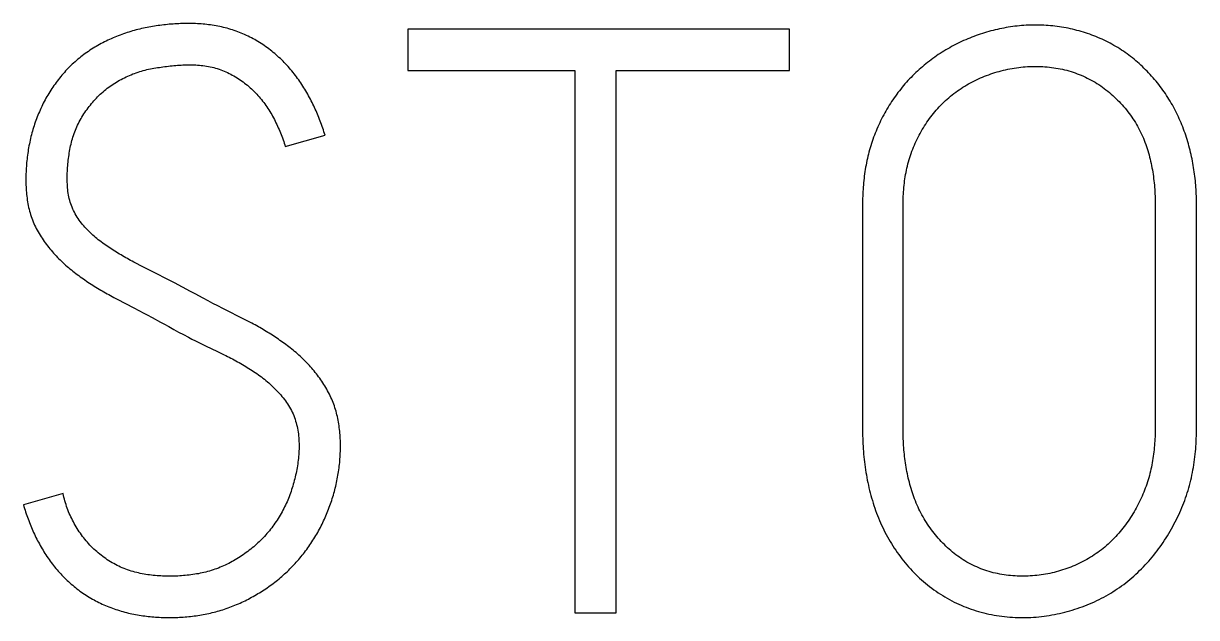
# Model space of a CAD drawing. Extents: x 0 to 420, y 0 to 297.
# Drawn here: x 125.284 to 129.298, y 200.244 to 202.278 of the extents above; entities that cross this region are included whole.
import ezdxf

# ---------------------------------------------------------------- set-up
doc = ezdxf.new("R2010")
doc.units = 0
doc.header["$LTSCALE"] = 23.1
doc.layers.add('10500_FRONT_LABELING', color=7, linetype='CONTINUOUS')

msp = doc.modelspace()

# ---------------------------------------------------------------- linework, layer by layer
at = {"layer": '10500_FRONT_LABELING', "color": 7, "linetype": 'CONTINUOUS'}
for p, q in [((126.5992, 202.2583), (126.5992, 202.1169)), ((127.9057, 202.2583), (126.5992, 202.2583)), ((127.9057, 202.1169), (127.9057, 202.2583)), ((126.5992, 202.1169), (127.1706, 202.1169)), ((127.1706, 202.1169), (127.1706, 200.2611)), ((127.3121, 200.2611), (127.3121, 202.1169)), ((127.3121, 202.1169), (127.9057, 202.1169)), ((126.1803, 201.8561), (126.3162, 201.895)), ((129.2982, 200.8936), (129.2982, 201.664)), ((128.1553, 201.6564), (128.1554, 200.8845)), ((128.2941, 200.886), (128.294, 201.6564)), ((129.1567, 201.6564), (129.1567, 200.8936)), ((125.684, 201.4497), (125.6729, 201.4554)), ((125.7452, 201.4186), (125.684, 201.4497)), ((125.7674, 201.4072), (125.7452, 201.4186)), ((125.8006, 201.3899), (125.7674, 201.4072)), ((125.8282, 201.3754), (125.8006, 201.3899)), ((125.5937, 201.3404), (125.6051, 201.3344)), ((125.8557, 201.3607), (125.8282, 201.3754)), ((125.9162, 201.3283), (125.8996, 201.3371)), ((125.6051, 201.3344), (125.6624, 201.3048)), ((125.6624, 201.3048), (125.6795, 201.2958)), ((125.6795, 201.2958), (125.6966, 201.2867)), ((125.9327, 201.3196), (125.9162, 201.3283)), ((125.9493, 201.311), (125.9327, 201.3196)), ((125.966, 201.3025), (125.9493, 201.311)), ((125.9827, 201.2941), (125.966, 201.3025)), ((125.6966, 201.2867), (125.7079, 201.2806)), ((125.7079, 201.2806), (125.7249, 201.2713)), ((126.0274, 201.2717), (125.9827, 201.2941)), ((126.0385, 201.2661), (126.0274, 201.2717)), ((126.0496, 201.2604), (126.0385, 201.2661)), ((125.7643, 201.2494), (125.7813, 201.2401)), ((125.7813, 201.2401), (125.7983, 201.2308)), ((125.7983, 201.2308), (125.8153, 201.2217)), ((125.8153, 201.2217), (125.8324, 201.2127)), ((125.8324, 201.2127), (125.8496, 201.2037)), ((125.8496, 201.2037), (125.861, 201.1978)), ((125.861, 201.1978), (125.8725, 201.192)), ((125.8725, 201.192), (125.8841, 201.1862)), ((125.8841, 201.1862), (125.8956, 201.1805)), ((125.8956, 201.1805), (125.9072, 201.1749)), ((125.9072, 201.1749), (125.948, 201.1554)), ((125.948, 201.1554), (125.9596, 201.1498)), ((125.4203, 200.6689), (125.2843, 200.63)), ((127.1706, 200.2611), (127.3121, 200.2611))]:
    msp.add_line(p, q, dxfattribs=at)
for points in [[(126.3162, 201.895), (126.3144, 201.9011), (126.3124, 201.9073), (126.3104, 201.9134), (126.3084, 201.9195), (126.3064, 201.9255), (126.3042, 201.9316), (126.3021, 201.9376), (126.2998, 201.9436), (126.2976, 201.9496), (126.2953, 201.9555), (126.2929, 201.9614), (126.2905, 201.9673), (126.288, 201.9732), (126.2854, 201.979), (126.2829, 201.9848), (126.2802, 201.9906), (126.2775, 201.9964), (126.2748, 202.0021), (126.272, 202.0078), (126.2691, 202.0135), (126.2662, 202.0191), (126.2632, 202.0248), (126.2602, 202.0304), (126.2571, 202.0359), (126.2539, 202.0414), (126.2507, 202.0469), (126.2474, 202.0524), (126.2441, 202.0579), (126.2406, 202.0633), (126.2372, 202.0686), (126.2336, 202.074), (126.23, 202.0793), (126.2263, 202.0845), (126.2225, 202.0898), (126.2187, 202.095), (126.2148, 202.1001), (126.2108, 202.1052), (126.2068, 202.1103), (126.2027, 202.1153), (126.1985, 202.1202), (126.1943, 202.1251), (126.1901, 202.1299), (126.1858, 202.1346), (126.1814, 202.1393), (126.1769, 202.1439), (126.1724, 202.1485), (126.1679, 202.153), (126.1633, 202.1574), (126.1586, 202.1618), (126.1538, 202.1661), (126.149, 202.1703), (126.1442, 202.1745), (126.1393, 202.1786), (126.1343, 202.1826), (126.1292, 202.1866), (126.1241, 202.1905), (126.1189, 202.1944), (126.1137, 202.1981), (126.1084, 202.2018), (126.103, 202.2055), (126.0976, 202.209), (126.0921, 202.2125), (126.0866, 202.2159), (126.0811, 202.2191), (126.0755, 202.2223), (126.0699, 202.2254), (126.0642, 202.2285), (126.0586, 202.2314), (126.0528, 202.2342), (126.0471, 202.237), (126.0412, 202.2396), (126.0354, 202.2422), (126.0295, 202.2446), (126.0236, 202.247), (126.0176, 202.2493), (126.0116, 202.2515), (126.0056, 202.2536), (125.9995, 202.2557), (125.9934, 202.2576), (125.9872, 202.2594), (125.981, 202.2612), (125.9748, 202.2629), (125.9685, 202.2644), (125.9622, 202.2659), (125.9559, 202.2673), (125.9495, 202.2686), (125.9432, 202.2698), (125.9368, 202.2709), (125.9305, 202.2719), (125.9241, 202.2728), (125.9178, 202.2736), (125.9114, 202.2744), (125.905, 202.2751), (125.8987, 202.2756), (125.8923, 202.2762), (125.8859, 202.2766), (125.8795, 202.277), (125.8731, 202.2773), (125.8667, 202.2775), (125.8603, 202.2776), (125.8539, 202.2777), (125.8475, 202.2778), (125.8411, 202.2778), (125.8347, 202.2777), (125.8283, 202.2775), (125.8219, 202.2773), (125.8155, 202.277), (125.8091, 202.2767), (125.8027, 202.2763), (125.7962, 202.2759), (125.7898, 202.2754), (125.7834, 202.2749), (125.777, 202.2743), (125.7706, 202.2736), (125.7642, 202.2729), (125.7578, 202.2721), (125.7514, 202.2713), (125.745, 202.2704), (125.7387, 202.2695), (125.7323, 202.2685), (125.726, 202.2675), (125.7197, 202.2664), (125.7134, 202.2652), (125.7071, 202.264), (125.7008, 202.2627), (125.6946, 202.2614), (125.6884, 202.26), (125.6821, 202.2585), (125.6759, 202.257), (125.6697, 202.2554), (125.6636, 202.2537), (125.6574, 202.252), (125.6513, 202.2502), (125.6452, 202.2483), (125.639, 202.2463), (125.633, 202.2443), (125.6269, 202.2423), (125.6208, 202.2401), (125.6148, 202.2379), (125.6088, 202.2356), (125.6028, 202.2332), (125.5968, 202.2308), (125.5908, 202.2283), (125.5849, 202.2257), (125.579, 202.2231), (125.5731, 202.2204), (125.5673, 202.2176), (125.5616, 202.2147), (125.5559, 202.2118), (125.5502, 202.2088), (125.5446, 202.2058), (125.539, 202.2026), (125.5335, 202.1994), (125.528, 202.1962), (125.5225, 202.1928), (125.5171, 202.1894), (125.5118, 202.1859), (125.5065, 202.1823), (125.5012, 202.1787), (125.496, 202.175), (125.4908, 202.1712), (125.4857, 202.1673), (125.4807, 202.1633), (125.4756, 202.1593), (125.4707, 202.1552), (125.4657, 202.151), (125.4609, 202.1467), (125.4561, 202.1424), (125.4513, 202.138), (125.4467, 202.1335), (125.4421, 202.129), (125.4375, 202.1244), (125.4331, 202.1198), (125.4287, 202.1151), (125.4244, 202.1104), (125.4202, 202.1056), (125.416, 202.1007), (125.4119, 202.0958), (125.4078, 202.0909), (125.4039, 202.0859), (125.4, 202.0808), (125.3961, 202.0757), (125.3924, 202.0705), (125.3887, 202.0653), (125.385, 202.06), (125.3815, 202.0547), (125.378, 202.0493), (125.3745, 202.0439), (125.3712, 202.0384), (125.3679, 202.0329), (125.3646, 202.0273), (125.3614, 202.0217), (125.3583, 202.016), (125.3553, 202.0103), (125.3523, 202.0045), (125.3495, 201.9988), (125.3467, 201.993), (125.3439, 201.9872), (125.3413, 201.9813)], [(129.2982, 201.664), (129.2981, 201.6716), (129.2979, 201.6792), (129.2977, 201.6868), (129.2974, 201.6944), (129.297, 201.702), (129.2966, 201.7096), (129.2961, 201.7171), (129.2955, 201.7247), (129.2949, 201.7322), (129.2942, 201.7397), (129.2934, 201.7472), (129.2925, 201.7547), (129.2916, 201.7622), (129.2906, 201.7697), (129.2895, 201.7771), (129.2883, 201.7846), (129.2871, 201.792), (129.2858, 201.7995), (129.2844, 201.8069), (129.2829, 201.8143), (129.2814, 201.8217), (129.2797, 201.8291), (129.278, 201.8364), (129.2762, 201.8438), (129.2744, 201.8511), (129.2724, 201.8584), (129.2703, 201.8658), (129.2682, 201.8731), (129.266, 201.8803), (129.2637, 201.8876), (129.2613, 201.8949), (129.2588, 201.9021), (129.2562, 201.9093), (129.2536, 201.9164), (129.2508, 201.9235), (129.248, 201.9306), (129.2451, 201.9376), (129.2422, 201.9446), (129.2391, 201.9515), (129.236, 201.9584), (129.2327, 201.9653), (129.2294, 201.9721), (129.226, 201.9788), (129.2226, 201.9855), (129.219, 201.9922), (129.2154, 201.9988), (129.2116, 202.0054), (129.2078, 202.0119), (129.2039, 202.0184), (129.1999, 202.0248), (129.1958, 202.0312), (129.1916, 202.0375), (129.1873, 202.0438), (129.1829, 202.05), (129.1784, 202.0562), (129.1738, 202.0623), (129.1691, 202.0683), (129.1643, 202.0743), (129.1595, 202.0802), (129.1545, 202.0861), (129.1495, 202.0918), (129.1445, 202.0975), (129.1394, 202.1031), (129.1342, 202.1087), (129.1289, 202.1141), (129.1236, 202.1195), (129.1182, 202.1249), (129.1128, 202.1301), (129.1073, 202.1353), (129.1018, 202.1404), (129.0961, 202.1455), (129.0904, 202.1504), (129.0846, 202.1553), (129.0788, 202.1601), (129.0728, 202.1648), (129.0668, 202.1694), (129.0607, 202.1739), (129.0545, 202.1783), (129.0482, 202.1826), (129.0419, 202.1869), (129.0354, 202.191), (129.0289, 202.1951), (129.0223, 202.199), (129.0156, 202.2029), (129.0089, 202.2066), (129.0022, 202.2102), (128.9954, 202.2138), (128.9886, 202.2172), (128.9818, 202.2205), (128.9749, 202.2237), (128.9679, 202.2268), (128.9609, 202.2298), (128.9539, 202.2327), (128.9469, 202.2355), (128.9398, 202.2382), (128.9326, 202.2408), (128.9255, 202.2433), (128.9183, 202.2457), (128.911, 202.248), (128.9037, 202.2501), (128.8964, 202.2522), (128.889, 202.2542), (128.8816, 202.2561), (128.8742, 202.2579), (128.8667, 202.2596), (128.8592, 202.2611), (128.8516, 202.2626), (128.8441, 202.264), (128.8365, 202.2652), (128.8289, 202.2664), (128.8214, 202.2674), (128.8138, 202.2684), (128.8062, 202.2692), (128.7986, 202.2699), (128.791, 202.2705), (128.7835, 202.2711), (128.7759, 202.2715), (128.7683, 202.2718), (128.7607, 202.2721), (128.7531, 202.2722), (128.7454, 202.2722), (128.7378, 202.2721), (128.7302, 202.272), (128.7226, 202.2717), (128.7149, 202.2714), (128.7073, 202.2709), (128.6997, 202.2703), (128.692, 202.2697), (128.6844, 202.2689), (128.6768, 202.268), (128.6692, 202.2671), (128.6616, 202.266), (128.654, 202.2648), (128.6465, 202.2636), (128.639, 202.2622), (128.6315, 202.2607), (128.624, 202.2592), (128.6166, 202.2576), (128.6092, 202.2558), (128.6018, 202.254), (128.5945, 202.2521), (128.5872, 202.2501), (128.5799, 202.248), (128.5726, 202.2458), (128.5653, 202.2435), (128.5581, 202.2412), (128.5509, 202.2387), (128.5437, 202.2362), (128.5366, 202.2335), (128.5295, 202.2308), (128.5224, 202.228), (128.5153, 202.2251), (128.5083, 202.2221), (128.5012, 202.219), (128.4942, 202.2158), (128.4873, 202.2125), (128.4804, 202.2091), (128.4736, 202.2057), (128.4668, 202.2022), (128.4601, 202.1986), (128.4535, 202.1949), (128.4469, 202.1911), (128.4403, 202.1872), (128.4339, 202.1833), (128.4274, 202.1793), (128.4211, 202.1752), (128.4147, 202.171), (128.4085, 202.1667), (128.4023, 202.1624), (128.3961, 202.158), (128.39, 202.1535), (128.384, 202.1489), (128.378, 202.1443), (128.372, 202.1395), (128.3662, 202.1347), (128.3603, 202.1298), (128.3546, 202.1249), (128.3489, 202.1198), (128.3432, 202.1147), (128.3376, 202.1094), (128.3321, 202.1041), (128.3266, 202.0987), (128.3212, 202.0933), (128.3159, 202.0878), (128.3107, 202.0822), (128.3056, 202.0765), (128.3006, 202.0708), (128.2956, 202.065), (128.2908, 202.0592), (128.286, 202.0533), (128.2813, 202.0474), (128.2767, 202.0413), (128.2722, 202.0353), (128.2678, 202.0291), (128.2634, 202.0229), (128.2592, 202.0167), (128.255, 202.0104), (128.2509, 202.004)], [(125.6729, 201.4554), (125.6619, 201.4612), (125.6564, 201.4641), (125.6509, 201.467), (125.6454, 201.47), (125.64, 201.473), (125.6345, 201.4761), (125.6291, 201.4792), (125.6237, 201.4823), (125.6183, 201.4854), (125.613, 201.4886), (125.6077, 201.4918), (125.6023, 201.4951), (125.597, 201.4984), (125.5918, 201.5017), (125.5865, 201.5051), (125.5813, 201.5084), (125.5761, 201.5119), (125.5709, 201.5153), (125.5657, 201.5189), (125.5606, 201.5225), (125.5555, 201.5261), (125.5505, 201.5298), (125.5455, 201.5336), (125.5405, 201.5374), (125.5356, 201.5413), (125.5307, 201.5454), (125.5259, 201.5495), (125.5212, 201.5536), (125.5166, 201.5579), (125.5121, 201.5622), (125.5076, 201.5666), (125.5032, 201.5711), (125.499, 201.5757), (125.4948, 201.5803), (125.4907, 201.585), (125.4866, 201.5898), (125.4827, 201.5947), (125.4789, 201.5996), (125.4752, 201.6047), (125.4716, 201.6098), (125.4681, 201.6151), (125.4648, 201.6204), (125.4616, 201.6259), (125.4586, 201.6315), (125.4557, 201.6371), (125.4531, 201.6427), (125.4506, 201.6485), (125.4483, 201.6543), (125.4462, 201.6602), (125.4443, 201.6661), (125.4426, 201.6722), (125.441, 201.6782), (125.4396, 201.6844), (125.4384, 201.6906), (125.4374, 201.6968), (125.4365, 201.7031), (125.4358, 201.7093), (125.4352, 201.7156), (125.4348, 201.7218), (125.4345, 201.7281), (125.4342, 201.7344), (125.4341, 201.7406), (125.4341, 201.7469), (125.4341, 201.7531), (125.4342, 201.7594), (125.4344, 201.7656), (125.4346, 201.7719), (125.435, 201.7781), (125.4354, 201.7844), (125.4358, 201.7907), (125.4364, 201.7969), (125.437, 201.8032), (125.4377, 201.8094), (125.4385, 201.8157), (125.4393, 201.8219), (125.4402, 201.8281), (125.4412, 201.8343), (125.4422, 201.8405), (125.4433, 201.8466), (125.4445, 201.8528), (125.4458, 201.8589), (125.4472, 201.8649), (125.4487, 201.871), (125.4503, 201.877), (125.4519, 201.883), (125.4537, 201.8889), (125.4557, 201.8948), (125.4577, 201.9007), (125.4598, 201.9065), (125.4621, 201.9124), (125.4645, 201.9181), (125.467, 201.9239), (125.4697, 201.9296), (125.4724, 201.9352), (125.4753, 201.9409), (125.4783, 201.9465), (125.4814, 201.952), (125.4846, 201.9574), (125.4879, 201.9628), (125.4912, 201.9681), (125.4947, 201.9733), (125.4983, 201.9785), (125.5019, 201.9836), (125.5056, 201.9886), (125.5094, 201.9935), (125.5133, 201.9984), (125.5173, 202.0033), (125.5213, 202.0081), (125.5254, 202.0128), (125.5296, 202.0175), (125.5338, 202.0221), (125.5382, 202.0266), (125.5426, 202.031), (125.5472, 202.0354), (125.5518, 202.0397), (125.5566, 202.0439), (125.5614, 202.048), (125.5663, 202.052), (125.5713, 202.0559), (125.5763, 202.0597), (125.5814, 202.0633), (125.5865, 202.0669), (125.5917, 202.0704), (125.597, 202.0737), (125.6023, 202.077), (125.6077, 202.0802), (125.6131, 202.0833), (125.6186, 202.0863), (125.6242, 202.0892), (125.6298, 202.092), (125.6354, 202.0947), (125.6412, 202.0974), (125.6469, 202.0999), (125.6527, 202.1024), (125.6586, 202.1048), (125.6645, 202.107), (125.6704, 202.1092), (125.6763, 202.1113), (125.6823, 202.1132), (125.6883, 202.115), (125.6943, 202.1167), (125.7003, 202.1183), (125.7064, 202.1197), (125.7125, 202.1211), (125.7186, 202.1224), (125.7247, 202.1236), (125.7308, 202.1247), (125.737, 202.1257), (125.7431, 202.1267), (125.7493, 202.1276), (125.7555, 202.1285), (125.7617, 202.1293), (125.7679, 202.1301), (125.7741, 202.1308), (125.7803, 202.1315), (125.7865, 202.1322), (125.7928, 202.1328), (125.799, 202.1334), (125.8052, 202.134), (125.8115, 202.1345), (125.8177, 202.135), (125.824, 202.1354), (125.8302, 202.1357), (125.8364, 202.136), (125.8427, 202.1362), (125.8489, 202.1363), (125.8551, 202.1363), (125.8613, 202.1362), (125.8676, 202.136), (125.8738, 202.1357), (125.88, 202.1354), (125.8862, 202.1349), (125.8924, 202.1343), (125.8986, 202.1336), (125.9048, 202.1327), (125.911, 202.1318), (125.9172, 202.1307), (125.9234, 202.1295), (125.9295, 202.1281), (125.9356, 202.1266), (125.9416, 202.125), (125.9476, 202.1232), (125.9535, 202.1213)], [(125.9535, 202.1213), (125.9594, 202.1193), (125.9652, 202.1171), (125.9709, 202.1148), (125.9766, 202.1123), (125.9823, 202.1097), (125.9878, 202.107), (125.9934, 202.1042), (125.9989, 202.1012), (126.0043, 202.0981), (126.0097, 202.0949), (126.0151, 202.0916), (126.0204, 202.0882), (126.0256, 202.0848), (126.0307, 202.0812), (126.0358, 202.0776), (126.0408, 202.0739), (126.0457, 202.0701), (126.0506, 202.0661), (126.0553, 202.0621), (126.06, 202.058), (126.0646, 202.0538), (126.0692, 202.0495), (126.0736, 202.0451), (126.078, 202.0407), (126.0823, 202.0361), (126.0865, 202.0314), (126.0906, 202.0267), (126.0947, 202.0219), (126.0986, 202.0171), (126.1025, 202.0122), (126.1063, 202.0072), (126.1101, 202.0022), (126.1137, 201.9972), (126.1173, 201.9921), (126.1208, 201.9869), (126.1242, 201.9817), (126.1275, 201.9764), (126.1307, 201.9711), (126.1339, 201.9657), (126.1369, 201.9602), (126.1399, 201.9547), (126.1428, 201.9491), (126.1456, 201.9435), (126.1484, 201.9379), (126.1511, 201.9322), (126.1537, 201.9265), (126.1563, 201.9208), (126.1588, 201.915), (126.1612, 201.9093), (126.1636, 201.9035), (126.166, 201.8976), (126.1683, 201.8918), (126.1705, 201.8859), (126.1726, 201.88), (126.1747, 201.8741), (126.1767, 201.8682), (126.1785, 201.8622), (126.1803, 201.8561)], [(128.294, 201.6564), (128.2941, 201.6639), (128.2942, 201.6715), (128.2944, 201.679), (128.2947, 201.6865), (128.2951, 201.694), (128.2956, 201.7015), (128.2961, 201.7089), (128.2968, 201.7164), (128.2975, 201.7238), (128.2984, 201.7312), (128.2993, 201.7386), (128.3004, 201.746), (128.3015, 201.7533), (128.3028, 201.7607), (128.3041, 201.768), (128.3056, 201.7753), (128.3072, 201.7826), (128.3089, 201.7899), (128.3107, 201.7971), (128.3127, 201.8044), (128.3147, 201.8116), (128.3169, 201.8188), (128.3193, 201.8259), (128.3217, 201.8331), (128.3243, 201.8402), (128.327, 201.8473), (128.3298, 201.8543), (128.3327, 201.8613), (128.3357, 201.8682), (128.3389, 201.875), (128.3421, 201.8817), (128.3454, 201.8884), (128.3489, 201.8951), (128.3524, 201.9016), (128.356, 201.9082), (128.3598, 201.9146), (128.3636, 201.921), (128.3675, 201.9273), (128.3716, 201.9336), (128.3757, 201.9398), (128.3799, 201.946), (128.3843, 201.952), (128.3887, 201.958), (128.3933, 201.964), (128.398, 201.9698), (128.4028, 201.9756), (128.4077, 201.9813), (128.4128, 201.987), (128.4179, 201.9925), (128.4232, 201.998), (128.4286, 202.0034), (128.434, 202.0086), (128.4395, 202.0138), (128.4451, 202.0188), (128.4508, 202.0237), (128.4565, 202.0286), (128.4624, 202.0333), (128.4683, 202.0379), (128.4743, 202.0424), (128.4803, 202.0468), (128.4865, 202.0511), (128.4927, 202.0553), (128.499, 202.0594), (128.5054, 202.0634), (128.5118, 202.0673), (128.5183, 202.071), (128.525, 202.0747), (128.5316, 202.0782), (128.5384, 202.0817), (128.5452, 202.085), (128.5521, 202.0882), (128.559, 202.0913), (128.566, 202.0942), (128.573, 202.0971), (128.58, 202.0998), (128.5871, 202.1024), (128.5942, 202.1049), (128.6013, 202.1073), (128.6085, 202.1096), (128.6157, 202.1118), (128.6229, 202.1138), (128.6302, 202.1158), (128.6375, 202.1176), (128.6449, 202.1193), (128.6523, 202.1209), (128.6597, 202.1224), (128.6672, 202.1238), (128.6746, 202.1251), (128.6821, 202.1262), (128.6897, 202.1272), (128.6972, 202.1281), (128.7047, 202.1288), (128.7122, 202.1295), (128.7197, 202.13), (128.7272, 202.1303), (128.7347, 202.1306), (128.7422, 202.1307), (128.7497, 202.1307), (128.7572, 202.1306), (128.7647, 202.1304), (128.7722, 202.1301), (128.7796, 202.1296), (128.7871, 202.129), (128.7946, 202.1282), (128.8021, 202.1274), (128.8095, 202.1264), (128.817, 202.1252), (128.8245, 202.1239), (128.8319, 202.1225), (128.8394, 202.1209), (128.8468, 202.1192), (128.8541, 202.1174), (128.8614, 202.1154), (128.8687, 202.1132), (128.8758, 202.1109), (128.883, 202.1085), (128.89, 202.1059), (128.897, 202.1032), (128.904, 202.1004), (128.9109, 202.0974), (128.9178, 202.0943), (128.9245, 202.091), (128.9313, 202.0876), (128.9379, 202.084), (128.9445, 202.0803), (128.9511, 202.0764), (128.9576, 202.0724), (128.9639, 202.0683), (128.9702, 202.064), (128.9764, 202.0596), (128.9825, 202.0551), (128.9884, 202.0505), (128.9943, 202.0458), (129.0001, 202.041), (129.0059, 202.0361), (129.0115, 202.0311), (129.017, 202.026), (129.0225, 202.0208), (129.0279, 202.0155), (129.0332, 202.0101), (129.0384, 202.0046), (129.0435, 201.999), (129.0486, 201.9933), (129.0535, 201.9875), (129.0583, 201.9817), (129.063, 201.9758), (129.0676, 201.9698), (129.0721, 201.9637), (129.0764, 201.9576), (129.0807, 201.9514), (129.0848, 201.9451), (129.0888, 201.9388), (129.0926, 201.9324), (129.0964, 201.9259), (129.1, 201.9193), (129.1035, 201.9126), (129.1068, 201.9059), (129.1101, 201.8991), (129.1132, 201.8922), (129.1162, 201.8852), (129.119, 201.8782), (129.1218, 201.8711), (129.1244, 201.864), (129.1269, 201.8568), (129.1293, 201.8496), (129.1315, 201.8424), (129.1337, 201.8352), (129.1357, 201.828), (129.1376, 201.8207), (129.1395, 201.8134), (129.1412, 201.8061), (129.1428, 201.7988), (129.1443, 201.7915), (129.1457, 201.7841), (129.147, 201.7767), (129.1483, 201.7693), (129.1494, 201.7619), (129.1505, 201.7544), (129.1514, 201.747), (129.1523, 201.7395), (129.1531, 201.732), (129.1538, 201.7245), (129.1544, 201.7169), (129.155, 201.7094), (129.1555, 201.7019), (129.1559, 201.6943), (129.1562, 201.6867), (129.1564, 201.6791), (129.1566, 201.6716), (129.1567, 201.664), (129.1567, 201.6564)], [(125.3413, 201.9813), (125.3387, 201.9755), (125.3362, 201.9696), (125.3337, 201.9636), (125.3314, 201.9577), (125.3291, 201.9517), (125.3268, 201.9457), (125.3247, 201.9397), (125.3226, 201.9336), (125.3206, 201.9275), (125.3186, 201.9214), (125.3168, 201.9153), (125.315, 201.9091), (125.3133, 201.9029), (125.3116, 201.8967), (125.31, 201.8905), (125.3085, 201.8842), (125.3071, 201.8779), (125.3057, 201.8716), (125.3045, 201.8653), (125.3032, 201.8589), (125.3021, 201.8526), (125.301, 201.8462), (125.3, 201.8398), (125.2991, 201.8335), (125.2982, 201.8271), (125.2974, 201.8207), (125.2966, 201.8144), (125.296, 201.808), (125.2953, 201.8016), (125.2948, 201.7952), (125.2943, 201.7888), (125.2939, 201.7825), (125.2935, 201.7761), (125.2932, 201.7697), (125.293, 201.7633), (125.2928, 201.7569), (125.2927, 201.7504), (125.2926, 201.744), (125.2927, 201.7376), (125.2928, 201.7312), (125.2929, 201.7248), (125.2932, 201.7183), (125.2935, 201.7119), (125.2939, 201.7055), (125.2944, 201.699), (125.295, 201.6926), (125.2957, 201.6861), (125.2965, 201.6797), (125.2974, 201.6733), (125.2984, 201.667), (125.2995, 201.6606), (125.3007, 201.6543), (125.3021, 201.6481), (125.3035, 201.6418), (125.3051, 201.6356), (125.3068, 201.6295), (125.3086, 201.6234), (125.3106, 201.6173), (125.3127, 201.6112), (125.315, 201.6052), (125.3173, 201.5992), (125.3199, 201.5933), (125.3225, 201.5874), (125.3253, 201.5815), (125.3282, 201.5757), (125.3312, 201.57), (125.3344, 201.5643), (125.3376, 201.5587), (125.341, 201.5532), (125.3444, 201.5478), (125.3479, 201.5424), (125.3516, 201.5371), (125.3553, 201.5318), (125.3591, 201.5266), (125.3629, 201.5214), (125.3669, 201.5163), (125.3709, 201.5113), (125.3749, 201.5063), (125.379, 201.5013), (125.3832, 201.4964), (125.3875, 201.4916), (125.3919, 201.4868), (125.3963, 201.482), (125.4007, 201.4773), (125.4053, 201.4727), (125.4099, 201.4682), (125.4145, 201.4637), (125.4192, 201.4593), (125.4239, 201.455), (125.4287, 201.4507), (125.4335, 201.4465), (125.4384, 201.4424), (125.4433, 201.4383), (125.4483, 201.4342), (125.4533, 201.4302), (125.4583, 201.4263), (125.4634, 201.4224), (125.4685, 201.4186), (125.4736, 201.4148), (125.4788, 201.411), (125.484, 201.4073), (125.4892, 201.4036), (125.4945, 201.3999), (125.4998, 201.3963), (125.5051, 201.3927), (125.5104, 201.3892), (125.5158, 201.3857), (125.5212, 201.3822), (125.5266, 201.3788), (125.532, 201.3754), (125.5375, 201.372), (125.543, 201.3687), (125.5486, 201.3654), (125.5541, 201.3622), (125.5597, 201.359), (125.5653, 201.3558), (125.571, 201.3527), (125.5766, 201.3496), (125.5823, 201.3465), (125.5937, 201.3404)], [(128.2509, 202.004), (128.2468, 201.9976), (128.2429, 201.9911), (128.239, 201.9846), (128.2352, 201.978), (128.2315, 201.9714), (128.2278, 201.9647), (128.2242, 201.9579), (128.2208, 201.9511), (128.2173, 201.9443), (128.214, 201.9374), (128.2108, 201.9304), (128.2076, 201.9235), (128.2046, 201.9165), (128.2016, 201.9095), (128.1988, 201.9024), (128.196, 201.8953), (128.1933, 201.8882), (128.1908, 201.8811), (128.1883, 201.8739), (128.1859, 201.8667), (128.1836, 201.8595), (128.1814, 201.8523), (128.1793, 201.845), (128.1773, 201.8377), (128.1754, 201.8304), (128.1736, 201.823), (128.1719, 201.8156), (128.1703, 201.8082), (128.1688, 201.8008), (128.1674, 201.7933), (128.166, 201.7858), (128.1647, 201.7783), (128.1636, 201.7708), (128.1625, 201.7632), (128.1615, 201.7556), (128.1605, 201.748), (128.1597, 201.7404), (128.1589, 201.7328), (128.1582, 201.7252), (128.1576, 201.7175), (128.1571, 201.7099), (128.1566, 201.7023), (128.1562, 201.6946), (128.1559, 201.687), (128.1557, 201.6794), (128.1555, 201.6717), (128.1554, 201.6641), (128.1553, 201.6564)], [(125.8996, 201.3371), (125.8722, 201.3519), (125.8557, 201.3607)], [(125.7249, 201.2713), (125.7531, 201.2557), (125.7643, 201.2494)], [(126.268, 200.4982), (126.2715, 200.5035), (126.2749, 200.5088), (126.2782, 200.5141), (126.2815, 200.5195), (126.2848, 200.5249), (126.288, 200.5303), (126.2911, 200.5358), (126.2942, 200.5414), (126.2972, 200.547), (126.3002, 200.5526), (126.3031, 200.5582), (126.3059, 200.5639), (126.3087, 200.5696), (126.3114, 200.5753), (126.314, 200.581), (126.3166, 200.5868), (126.3191, 200.5926), (126.3216, 200.5984), (126.324, 200.6042), (126.3263, 200.6101), (126.3286, 200.6159), (126.3308, 200.6218), (126.333, 200.6277), (126.3351, 200.6336), (126.3371, 200.6396), (126.3391, 200.6455), (126.3411, 200.6515), (126.3429, 200.6575), (126.3447, 200.6635), (126.3465, 200.6696), (126.3482, 200.6756), (126.3498, 200.6817), (126.3513, 200.6878), (126.3528, 200.694), (126.3543, 200.7001), (126.3556, 200.7063), (126.3569, 200.7125), (126.3582, 200.7187), (126.3594, 200.7249), (126.3605, 200.7312), (126.3615, 200.7375), (126.3625, 200.7437), (126.3634, 200.75), (126.3643, 200.7563), (126.365, 200.7626), (126.3657, 200.7688), (126.3664, 200.7751), (126.3669, 200.7814), (126.3674, 200.7877), (126.3678, 200.7939), (126.3682, 200.8002), (126.3685, 200.8065), (126.3687, 200.8128), (126.3688, 200.8191), (126.3689, 200.8254), (126.3689, 200.8317), (126.3689, 200.838), (126.3688, 200.8442), (126.3686, 200.8505), (126.3683, 200.8568), (126.3679, 200.8631), (126.3675, 200.8694), (126.367, 200.8757), (126.3664, 200.882), (126.3657, 200.8883), (126.3649, 200.8946), (126.3641, 200.9009), (126.3631, 200.9072), (126.3621, 200.9135), (126.3609, 200.9197), (126.3597, 200.926), (126.3584, 200.9321), (126.3569, 200.9383), (126.3554, 200.9444), (126.3538, 200.9505), (126.352, 200.9565), (126.3502, 200.9625), (126.3482, 200.9685), (126.3461, 200.9744), (126.3439, 200.9803), (126.3416, 200.9862), (126.3391, 200.992), (126.3366, 200.9978), (126.3339, 201.0035), (126.3311, 201.0092), (126.3282, 201.0149), (126.3252, 201.0205), (126.3221, 201.0261), (126.319, 201.0316), (126.3157, 201.037), (126.3123, 201.0424), (126.3089, 201.0477), (126.3054, 201.053), (126.3018, 201.0582), (126.2982, 201.0633), (126.2944, 201.0684), (126.2907, 201.0735), (126.2868, 201.0784), (126.2829, 201.0834), (126.279, 201.0883), (126.275, 201.0931), (126.2709, 201.0979), (126.2667, 201.1027), (126.2625, 201.1074), (126.2583, 201.112), (126.2539, 201.1166), (126.2495, 201.1211), (126.245, 201.1256), (126.2405, 201.1301), (126.2359, 201.1344), (126.2312, 201.1388), (126.2265, 201.143), (126.2217, 201.1472), (126.2169, 201.1514), (126.2121, 201.1554), (126.2072, 201.1594), (126.2023, 201.1634), (126.1973, 201.1673), (126.1924, 201.1711), (126.1874, 201.1749), (126.1823, 201.1787), (126.1773, 201.1824), (126.1722, 201.186), (126.1671, 201.1897), (126.162, 201.1932), (126.1568, 201.1968), (126.1516, 201.2003), (126.1464, 201.2038), (126.1412, 201.2072), (126.136, 201.2106), (126.1308, 201.214), (126.1255, 201.2173), (126.1202, 201.2206), (126.1149, 201.2239), (126.1096, 201.2271), (126.1042, 201.2303), (126.0989, 201.2335), (126.0935, 201.2366), (126.088, 201.2397), (126.0826, 201.2427), (126.0771, 201.2458), (126.0717, 201.2487), (126.0662, 201.2517), (126.0607, 201.2546), (126.0496, 201.2604)], [(125.9596, 201.1498), (125.9712, 201.1441), (125.977, 201.1412), (125.9828, 201.1383), (125.9885, 201.1354), (125.9942, 201.1324), (125.9999, 201.1294), (126.0056, 201.1264), (126.0113, 201.1233), (126.0169, 201.1201), (126.0225, 201.117), (126.0281, 201.1137), (126.0336, 201.1105), (126.0392, 201.1072)], [(126.0392, 201.1072), (126.0447, 201.1038), (126.0502, 201.1004), (126.0557, 201.097), (126.0611, 201.0935), (126.0666, 201.09), (126.072, 201.0865), (126.0773, 201.0828), (126.0827, 201.0792), (126.088, 201.0754), (126.0933, 201.0716), (126.0985, 201.0678), (126.1036, 201.0639), (126.1088, 201.0599), (126.1138, 201.0559), (126.1188, 201.0517), (126.1237, 201.0476), (126.1285, 201.0433), (126.1333, 201.039), (126.138, 201.0345), (126.1426, 201.03), (126.1472, 201.0255), (126.1517, 201.0208), (126.1561, 201.0161), (126.1604, 201.0113), (126.1647, 201.0064), (126.1689, 201.0014), (126.173, 200.9964), (126.177, 200.9912), (126.1808, 200.9861), (126.1846, 200.9808), (126.1882, 200.9755), (126.1917, 200.97), (126.195, 200.9645), (126.1981, 200.9589), (126.2012, 200.9532), (126.204, 200.9474), (126.2067, 200.9415), (126.2092, 200.9356), (126.2116, 200.9295), (126.2137, 200.9233), (126.2157, 200.9171), (126.2175, 200.9109), (126.2191, 200.9047), (126.2206, 200.8984), (126.2218, 200.8921), (126.223, 200.8857), (126.224, 200.8793), (126.2249, 200.8729), (126.2256, 200.8665), (126.2262, 200.8601), (126.2267, 200.8536), (126.2271, 200.8471), (126.2273, 200.8406), (126.2275, 200.8341), (126.2275, 200.8277), (126.2274, 200.8212), (126.2271, 200.8148), (126.2268, 200.8084), (126.2264, 200.802), (126.2259, 200.7956), (126.2252, 200.7892), (126.2245, 200.7828), (126.2237, 200.7764), (126.2228, 200.7701), (126.2218, 200.7637), (126.2207, 200.7574), (126.2195, 200.751), (126.2183, 200.7447), (126.217, 200.7384), (126.2156, 200.7321), (126.2141, 200.7258), (126.2126, 200.7195), (126.211, 200.7132), (126.2094, 200.707), (126.2076, 200.7008), (126.2058, 200.6946), (126.2039, 200.6884), (126.202, 200.6823), (126.2, 200.6762), (126.1979, 200.6701), (126.1957, 200.6641), (126.1934, 200.6581), (126.191, 200.6521), (126.1886, 200.6462), (126.1861, 200.6404), (126.1834, 200.6345), (126.1807, 200.6287), (126.1779, 200.6229), (126.175, 200.6172), (126.172, 200.6115), (126.169, 200.6059), (126.1658, 200.6003), (126.1625, 200.5947), (126.1592, 200.5891), (126.1558, 200.5836), (126.1523, 200.5782), (126.1487, 200.5728), (126.145, 200.5675), (126.1413, 200.5622), (126.1375, 200.557), (126.1337, 200.5518), (126.1298, 200.5468), (126.1258, 200.5418), (126.1217, 200.5368), (126.1176, 200.5319), (126.1133, 200.5271), (126.1091, 200.5224), (126.1047, 200.5177), (126.1003, 200.5131), (126.0958, 200.5086), (126.0912, 200.5041), (126.0865, 200.4997), (126.0818, 200.4954), (126.077, 200.4912), (126.0721, 200.487), (126.0672, 200.4829), (126.0621, 200.4788), (126.057, 200.4749), (126.0519, 200.4709), (126.0467, 200.4671), (126.0414, 200.4633), (126.0361, 200.4596), (126.0308, 200.4559), (126.0254, 200.4524), (126.02, 200.4489), (126.0145, 200.4455), (126.009, 200.4422), (126.0034, 200.4389), (125.9979, 200.4358), (125.9922, 200.4327), (125.9865, 200.4298), (125.9808, 200.4269), (125.975, 200.4241), (125.9692, 200.4214), (125.9633, 200.4188), (125.9574, 200.4164), (125.9514, 200.414), (125.9454, 200.4117), (125.9393, 200.4095), (125.9332, 200.4074), (125.927, 200.4054), (125.9208, 200.4036), (125.9145, 200.4018), (125.9082, 200.4002), (125.9019, 200.3986), (125.8956, 200.3972), (125.8893, 200.3959), (125.8829, 200.3946), (125.8766, 200.3935), (125.8702, 200.3924), (125.8638, 200.3915), (125.8575, 200.3906), (125.8511, 200.3898), (125.8446, 200.389), (125.8382, 200.3884), (125.8318, 200.3878), (125.8254, 200.3873), (125.8189, 200.3869), (125.8125, 200.3866), (125.806, 200.3863), (125.7995, 200.3861), (125.793, 200.386), (125.7865, 200.3859), (125.78, 200.386), (125.7735, 200.386), (125.7671, 200.3862), (125.7606, 200.3864), (125.7542, 200.3867), (125.7477, 200.3871), (125.7413, 200.3876), (125.7349, 200.3881), (125.7285, 200.3888), (125.7221, 200.3895), (125.7158, 200.3903), (125.7094, 200.3912), (125.7031, 200.3922), (125.6968, 200.3932), (125.6905, 200.3944), (125.6842, 200.3957), (125.6779, 200.3971), (125.6717, 200.3985), (125.6655, 200.4001), (125.6593, 200.4018), (125.6531, 200.4037), (125.6469, 200.4056), (125.6408, 200.4077), (125.6346, 200.4099), (125.6285, 200.4122), (125.6225, 200.4147), (125.6165, 200.4173), (125.6106, 200.42), (125.6047, 200.4229), (125.5989, 200.4258), (125.5932, 200.4289), (125.5876, 200.4321), (125.5821, 200.4354), (125.5766, 200.4388), (125.5712, 200.4423), (125.5658, 200.446)], [(128.1554, 200.8845), (128.1555, 200.8755), (128.1557, 200.8665), (128.1559, 200.8575), (128.1563, 200.8485), (128.1567, 200.8395), (128.1572, 200.8305), (128.1578, 200.8216), (128.1584, 200.8126), (128.1592, 200.8037), (128.16, 200.7948), (128.1609, 200.7858), (128.1619, 200.7769), (128.163, 200.768), (128.1642, 200.7592), (128.1655, 200.7503), (128.1669, 200.7414), (128.1684, 200.7326), (128.1699, 200.7238), (128.1716, 200.715), (128.1734, 200.7062), (128.1753, 200.6974), (128.1773, 200.6886), (128.1794, 200.6798), (128.1816, 200.6711), (128.1839, 200.6624), (128.1863, 200.6537), (128.1889, 200.645), (128.1915, 200.6363), (128.1943, 200.6277), (128.1972, 200.6191), (128.2002, 200.6106), (128.2033, 200.6022), (128.2065, 200.5938), (128.2098, 200.5854), (128.2133, 200.5771), (128.2168, 200.5689), (128.2205, 200.5607), (128.2243, 200.5526), (128.2282, 200.5445), (128.2322, 200.5365), (128.2364, 200.5286), (128.2406, 200.5207), (128.245, 200.5128), (128.2495, 200.5051), (128.2542, 200.4974), (128.2589, 200.4897), (128.2638, 200.4821), (128.2689, 200.4746), (128.274, 200.4671), (128.2793, 200.4597), (128.2847, 200.4525), (128.2902, 200.4453), (128.2958, 200.4382), (128.3015, 200.4312), (128.3073, 200.4244), (128.3132, 200.4176), (128.3192, 200.411), (128.3253, 200.4044), (128.3315, 200.398), (128.3378, 200.3917), (128.3442, 200.3854), (128.3507, 200.3793), (128.3574, 200.3733), (128.3641, 200.3674), (128.3709, 200.3617), (128.3779, 200.356), (128.3849, 200.3504), (128.3921, 200.345), (128.3994, 200.3396), (128.4068, 200.3344), (128.4143, 200.3293), (128.4219, 200.3244), (128.4296, 200.3195), (128.4373, 200.3148), (128.4451, 200.3103), (128.453, 200.3059), (128.461, 200.3017), (128.469, 200.2976), (128.477, 200.2937), (128.4852, 200.2899), (128.4933, 200.2863), (128.5016, 200.2828), (128.5099, 200.2795), (128.5183, 200.2763), (128.5267, 200.2733), (128.5352, 200.2704), (128.5438, 200.2676), (128.5524, 200.265), (128.5611, 200.2626), (128.5699, 200.2603), (128.5787, 200.2582), (128.5876, 200.2562), (128.5965, 200.2544), (128.6054, 200.2528), (128.6143, 200.2513), (128.6233, 200.25), (128.6322, 200.2488), (128.6412, 200.2477), (128.6501, 200.2468), (128.6591, 200.2461), (128.6681, 200.2455), (128.6771, 200.245), (128.6861, 200.2447), (128.6951, 200.2445), (128.7041, 200.2445), (128.7131, 200.2446), (128.7222, 200.2448), (128.7312, 200.2451), (128.7403, 200.2456), (128.7493, 200.2463), (128.7584, 200.2471), (128.7674, 200.248), (128.7764, 200.2491), (128.7853, 200.2503), (128.7942, 200.2517), (128.8031, 200.2532), (128.812, 200.2548), (128.8208, 200.2566), (128.8296, 200.2585), (128.8383, 200.2605), (128.847, 200.2627), (128.8557, 200.2649), (128.8643, 200.2674), (128.873, 200.2699), (128.8815, 200.2726), (128.8901, 200.2754), (128.8986, 200.2783), (128.9071, 200.2813), (128.9156, 200.2845), (128.924, 200.2878), (128.9324, 200.2913), (128.9407, 200.2949), (128.949, 200.2986), (128.9572, 200.3024), (128.9653, 200.3064), (128.9733, 200.3105), (128.9812, 200.3147), (128.9891, 200.319), (128.9969, 200.3235), (129.0045, 200.328), (129.0121, 200.3327), (129.0197, 200.3376), (129.0271, 200.3425), (129.0345, 200.3476), (129.0417, 200.3528), (129.0489, 200.3581), (129.056, 200.3636), (129.0631, 200.3691), (129.07, 200.3748), (129.0769, 200.3806), (129.0837, 200.3865), (129.0904, 200.3926), (129.0971, 200.3987), (129.1036, 200.405), (129.1101, 200.4114), (129.1164, 200.4178), (129.1226, 200.4244), (129.1287, 200.431), (129.1347, 200.4377), (129.1406, 200.4445), (129.1464, 200.4514), (129.1521, 200.4583), (129.1577, 200.4654), (129.1631, 200.4725), (129.1685, 200.4797), (129.1738, 200.487), (129.1789, 200.4943), (129.184, 200.5018), (129.1889, 200.5093), (129.1938, 200.5168), (129.1986, 200.5245), (129.2033, 200.5322), (129.2078, 200.54), (129.2123, 200.5479), (129.2167, 200.5558), (129.221, 200.5637), (129.2252, 200.5717), (129.2293, 200.5798), (129.2332, 200.5878), (129.2371, 200.596), (129.2408, 200.6041), (129.2444, 200.6123), (129.2479, 200.6206), (129.2513, 200.6289), (129.2546, 200.6372), (129.2577, 200.6456), (129.2608, 200.654), (129.2637, 200.6625), (129.2665, 200.671), (129.2691, 200.6795), (129.2717, 200.6881), (129.2741, 200.6968), (129.2764, 200.7054), (129.2785, 200.7142), (129.2806, 200.723), (129.2825, 200.7318), (129.2843, 200.7407), (129.2859, 200.7496)], [(129.1567, 200.8936), (129.1567, 200.886), (129.1566, 200.8785), (129.1564, 200.871), (129.1562, 200.8635), (129.1558, 200.856), (129.1554, 200.8485), (129.1549, 200.841), (129.1543, 200.8335), (129.1537, 200.8261), (129.153, 200.8186), (129.1521, 200.8112), (129.1512, 200.8038), (129.1502, 200.7964), (129.1491, 200.789), (129.1479, 200.7816), (129.1467, 200.7742), (129.1453, 200.7669), (129.1438, 200.7595), (129.1422, 200.7522), (129.1405, 200.7449), (129.1387, 200.7376), (129.1367, 200.7303), (129.1347, 200.723), (129.1325, 200.7158), (129.1303, 200.7085), (129.1279, 200.7014), (129.1254, 200.6943), (129.1229, 200.6872), (129.1202, 200.6802), (129.1174, 200.6732), (129.1145, 200.6663), (129.1116, 200.6594), (129.1085, 200.6526), (129.1053, 200.6458), (129.102, 200.6391), (129.0987, 200.6324), (129.0952, 200.6258), (129.0917, 200.6192), (129.0881, 200.6127), (129.0843, 200.6062), (129.0805, 200.5997), (129.0766, 200.5933), (129.0725, 200.587), (129.0684, 200.5807), (129.0642, 200.5744), (129.0598, 200.5683), (129.0554, 200.5621), (129.0509, 200.5561), (129.0462, 200.5501), (129.0415, 200.5443), (129.0367, 200.5385), (129.0319, 200.5329), (129.0269, 200.5273), (129.0218, 200.5218), (129.0167, 200.5164), (129.0115, 200.5111), (129.0062, 200.5059), (129.0008, 200.5007), (128.9953, 200.4957), (128.9897, 200.4908), (128.984, 200.4859), (128.9783, 200.4812), (128.9725, 200.4765), (128.9665, 200.472), (128.9605, 200.4675), (128.9544, 200.4631), (128.9482, 200.4589), (128.9419, 200.4547), (128.9355, 200.4507), (128.929, 200.4468), (128.9225, 200.443), (128.9159, 200.4393), (128.9092, 200.4358), (128.9025, 200.4324), (128.8958, 200.4291), (128.889, 200.426), (128.8821, 200.423), (128.8752, 200.4201), (128.8683, 200.4173), (128.8613, 200.4146), (128.8542, 200.4121), (128.8472, 200.4096), (128.84, 200.4073), (128.8329, 200.4051), (128.8256, 200.403), (128.8184, 200.401), (128.8111, 200.3991), (128.8037, 200.3974), (128.7963, 200.3957), (128.7889, 200.3942), (128.7815, 200.3928), (128.7741, 200.3915), (128.7667, 200.3904), (128.7592, 200.3894), (128.7518, 200.3885), (128.7444, 200.3878), (128.7369, 200.3872), (128.7294, 200.3867), (128.722, 200.3863), (128.7145, 200.3861), (128.707, 200.3859), (128.6995, 200.386), (128.6921, 200.3861), (128.6846, 200.3863), (128.6771, 200.3867), (128.6695, 200.3872), (128.662, 200.3879), (128.6545, 200.3887), (128.647, 200.3896), (128.6395, 200.3906), (128.6321, 200.3918), (128.6247, 200.3932), (128.6173, 200.3947), (128.61, 200.3963), (128.6027, 200.398), (128.5955, 200.3999), (128.5883, 200.402), (128.5811, 200.4042), (128.574, 200.4066), (128.567, 200.4091), (128.5599, 200.4117), (128.553, 200.4145), (128.546, 200.4175), (128.5391, 200.4206), (128.5323, 200.4239), (128.5256, 200.4273), (128.5189, 200.4308), (128.5123, 200.4345), (128.5059, 200.4383), (128.4995, 200.4423), (128.4932, 200.4464), (128.4871, 200.4506), (128.481, 200.4549), (128.475, 200.4594), (128.4691, 200.464), (128.4632, 200.4687), (128.4575, 200.4735), (128.4518, 200.4785), (128.4463, 200.4835), (128.4408, 200.4887), (128.4354, 200.494), (128.43, 200.4993), (128.4248, 200.5048), (128.4197, 200.5103), (128.4147, 200.5159), (128.4098, 200.5216), (128.405, 200.5274), (128.4003, 200.5332), (128.3957, 200.5391), (128.3912, 200.5451), (128.3867, 200.5512), (128.3824, 200.5573), (128.3782, 200.5635), (128.3741, 200.5698), (128.3701, 200.5762), (128.3662, 200.5827), (128.3625, 200.5892), (128.3588, 200.5958), (128.3552, 200.6025), (128.3518, 200.6092), (128.3485, 200.6159), (128.3453, 200.6227), (128.3422, 200.6296), (128.3393, 200.6365), (128.3364, 200.6434), (128.3337, 200.6504), (128.3311, 200.6574), (128.3286, 200.6644), (128.3262, 200.6715), (128.3239, 200.6786), (128.3217, 200.6857), (128.3195, 200.6929), (128.3175, 200.7002), (128.3156, 200.7074), (128.3138, 200.7147), (128.312, 200.722), (128.3104, 200.7294), (128.3088, 200.7368), (128.3074, 200.7442), (128.306, 200.7516), (128.3047, 200.759), (128.3034, 200.7664), (128.3023, 200.7738), (128.3013, 200.7812), (128.3003, 200.7887), (128.2994, 200.7961), (128.2986, 200.8036), (128.2978, 200.811), (128.2971, 200.8185), (128.2965, 200.826), (128.296, 200.8335), (128.2955, 200.841), (128.2951, 200.8485), (128.2948, 200.856), (128.2945, 200.8635), (128.2943, 200.871), (128.2942, 200.8785), (128.2941, 200.886)], [(129.2859, 200.7496), (129.2875, 200.7585), (129.2889, 200.7674), (129.2903, 200.7764), (129.2915, 200.7854), (129.2926, 200.7943), (129.2936, 200.8033), (129.2945, 200.8123), (129.2953, 200.8213), (129.296, 200.8303), (129.2966, 200.8393), (129.2971, 200.8483), (129.2975, 200.8574), (129.2978, 200.8664), (129.298, 200.8755), (129.2982, 200.8845), (129.2982, 200.8936)], [(125.5658, 200.446), (125.5606, 200.4497), (125.5554, 200.4536), (125.5502, 200.4575), (125.5451, 200.4616), (125.5401, 200.4658), (125.5352, 200.47), (125.5304, 200.4744), (125.5256, 200.4789), (125.5209, 200.4834), (125.5163, 200.488), (125.5118, 200.4927), (125.5074, 200.4975), (125.5031, 200.5023), (125.4989, 200.5072), (125.4947, 200.5122), (125.4907, 200.5173), (125.4867, 200.5224), (125.4829, 200.5276), (125.4791, 200.5328), (125.4754, 200.5382), (125.4718, 200.5436), (125.4683, 200.5491), (125.4648, 200.5546), (125.4615, 200.5602), (125.4583, 200.5659), (125.4552, 200.5716), (125.4522, 200.5774), (125.4493, 200.5832), (125.4465, 200.5891), (125.4438, 200.5949), (125.4412, 200.6009), (125.4387, 200.6068), (125.4364, 200.6128), (125.4341, 200.6189), (125.432, 200.625), (125.4299, 200.6311), (125.428, 200.6373), (125.4262, 200.6435), (125.4246, 200.6498), (125.423, 200.6561), (125.4216, 200.6625), (125.4203, 200.6689)], [(125.2843, 200.63), (125.2861, 200.624), (125.288, 200.6179), (125.2899, 200.6119), (125.2918, 200.6059), (125.2938, 200.5999), (125.2958, 200.5939), (125.2979, 200.588), (125.3001, 200.5821), (125.3023, 200.5762), (125.3045, 200.5703), (125.3068, 200.5645), (125.3092, 200.5587), (125.3116, 200.5529), (125.314, 200.5471), (125.3165, 200.5414), (125.3191, 200.5357), (125.3217, 200.53), (125.3244, 200.5244), (125.3271, 200.5187), (125.3299, 200.5131), (125.3328, 200.5075), (125.3357, 200.502), (125.3387, 200.4965), (125.3417, 200.491), (125.3448, 200.4855), (125.348, 200.4801), (125.3512, 200.4747), (125.3545, 200.4693), (125.3578, 200.464), (125.3612, 200.4587), (125.3647, 200.4534), (125.3683, 200.4482), (125.3719, 200.443), (125.3757, 200.4378), (125.3794, 200.4327), (125.3833, 200.4276), (125.3872, 200.4226), (125.3911, 200.4177), (125.3951, 200.4128), (125.3992, 200.408), (125.4033, 200.4032), (125.4075, 200.3985), (125.4117, 200.3939), (125.416, 200.3893), (125.4204, 200.3848), (125.4248, 200.3803), (125.4293, 200.3759), (125.4339, 200.3716), (125.4385, 200.3673), (125.4431, 200.3631), (125.4479, 200.3589), (125.4527, 200.3548), (125.4575, 200.3508), (125.4624, 200.3469), (125.4674, 200.343), (125.4724, 200.3391), (125.4776, 200.3353), (125.4827, 200.3316), (125.488, 200.328), (125.4932, 200.3245), (125.4985, 200.321), (125.5039, 200.3176), (125.5093, 200.3143), (125.5147, 200.3111), (125.5202, 200.3079), (125.5257, 200.3049), (125.5312, 200.3019), (125.5368, 200.299), (125.5424, 200.2961), (125.5481, 200.2934), (125.5538, 200.2907), (125.5595, 200.2882), (125.5653, 200.2856), (125.5711, 200.2832), (125.5769, 200.2809), (125.5828, 200.2786), (125.5887, 200.2764), (125.5946, 200.2743), (125.6006, 200.2722), (125.6066, 200.2703), (125.6127, 200.2684), (125.6188, 200.2665), (125.6249, 200.2648), (125.631, 200.2631), (125.6372, 200.2616), (125.6433, 200.26), (125.6495, 200.2586), (125.6557, 200.2573), (125.6618, 200.256), (125.668, 200.2548), (125.6742, 200.2536), (125.6804, 200.2526), (125.6866, 200.2516), (125.6928, 200.2507), (125.6991, 200.2498), (125.7053, 200.249), (125.7115, 200.2483), (125.7178, 200.2476), (125.724, 200.2471), (125.7303, 200.2465), (125.7365, 200.2461), (125.7428, 200.2457), (125.7491, 200.2453), (125.7553, 200.245), (125.7616, 200.2448), (125.7679, 200.2446), (125.7742, 200.2445), (125.7805, 200.2445), (125.7868, 200.2445), (125.7931, 200.2445), (125.7994, 200.2446), (125.8058, 200.2448), (125.8121, 200.245), (125.8184, 200.2453), (125.8248, 200.2457), (125.8311, 200.2461), (125.8374, 200.2466), (125.8437, 200.2471), (125.85, 200.2477), (125.8562, 200.2483), (125.8625, 200.2491), (125.8687, 200.2498), (125.875, 200.2507), (125.8812, 200.2516), (125.8874, 200.2525), (125.8935, 200.2536), (125.8997, 200.2547), (125.9058, 200.2558), (125.912, 200.2571), (125.9181, 200.2584), (125.9242, 200.2597), (125.9303, 200.2612), (125.9364, 200.2627), (125.9424, 200.2643), (125.9484, 200.2659), (125.9545, 200.2677), (125.9605, 200.2695), (125.9664, 200.2713), (125.9724, 200.2733), (125.9784, 200.2753), (125.9843, 200.2774), (125.9902, 200.2796), (125.9961, 200.2818), (126.002, 200.2841), (126.0079, 200.2865), (126.0137, 200.289), (126.0196, 200.2915), (126.0254, 200.2941), (126.0311, 200.2967), (126.0369, 200.2994), (126.0426, 200.3022), (126.0482, 200.305), (126.0538, 200.3079), (126.0594, 200.3108), (126.065, 200.3138), (126.0705, 200.3168), (126.0759, 200.3199), (126.0814, 200.3231), (126.0868, 200.3263), (126.0922, 200.3295), (126.0975, 200.3329), (126.1028, 200.3362), (126.1081, 200.3396), (126.1133, 200.3431), (126.1185, 200.3466), (126.1237, 200.3502), (126.1288, 200.3539), (126.1339, 200.3575), (126.1389, 200.3613), (126.1439, 200.3651), (126.1489, 200.369), (126.1539, 200.3729), (126.1588, 200.3769), (126.1636, 200.381), (126.1684, 200.3851), (126.1732, 200.3893), (126.1779, 200.3935), (126.1826, 200.3978), (126.1873, 200.4021), (126.1918, 200.4065), (126.1963, 200.411), (126.2008, 200.4155), (126.2052, 200.42), (126.2095, 200.4246), (126.2138, 200.4292), (126.218, 200.4338), (126.2222, 200.4385), (126.2263, 200.4433), (126.2304, 200.4481), (126.2344, 200.4529), (126.2384, 200.4578), (126.2423, 200.4627), (126.2461, 200.4676), (126.2499, 200.4726), (126.2536, 200.4777), (126.2573, 200.4827), (126.2609, 200.4879), (126.2645, 200.493), (126.268, 200.4982)]]:
    msp.add_lwpolyline(points, dxfattribs=at)

doc.saveas('drawing.dxf')
